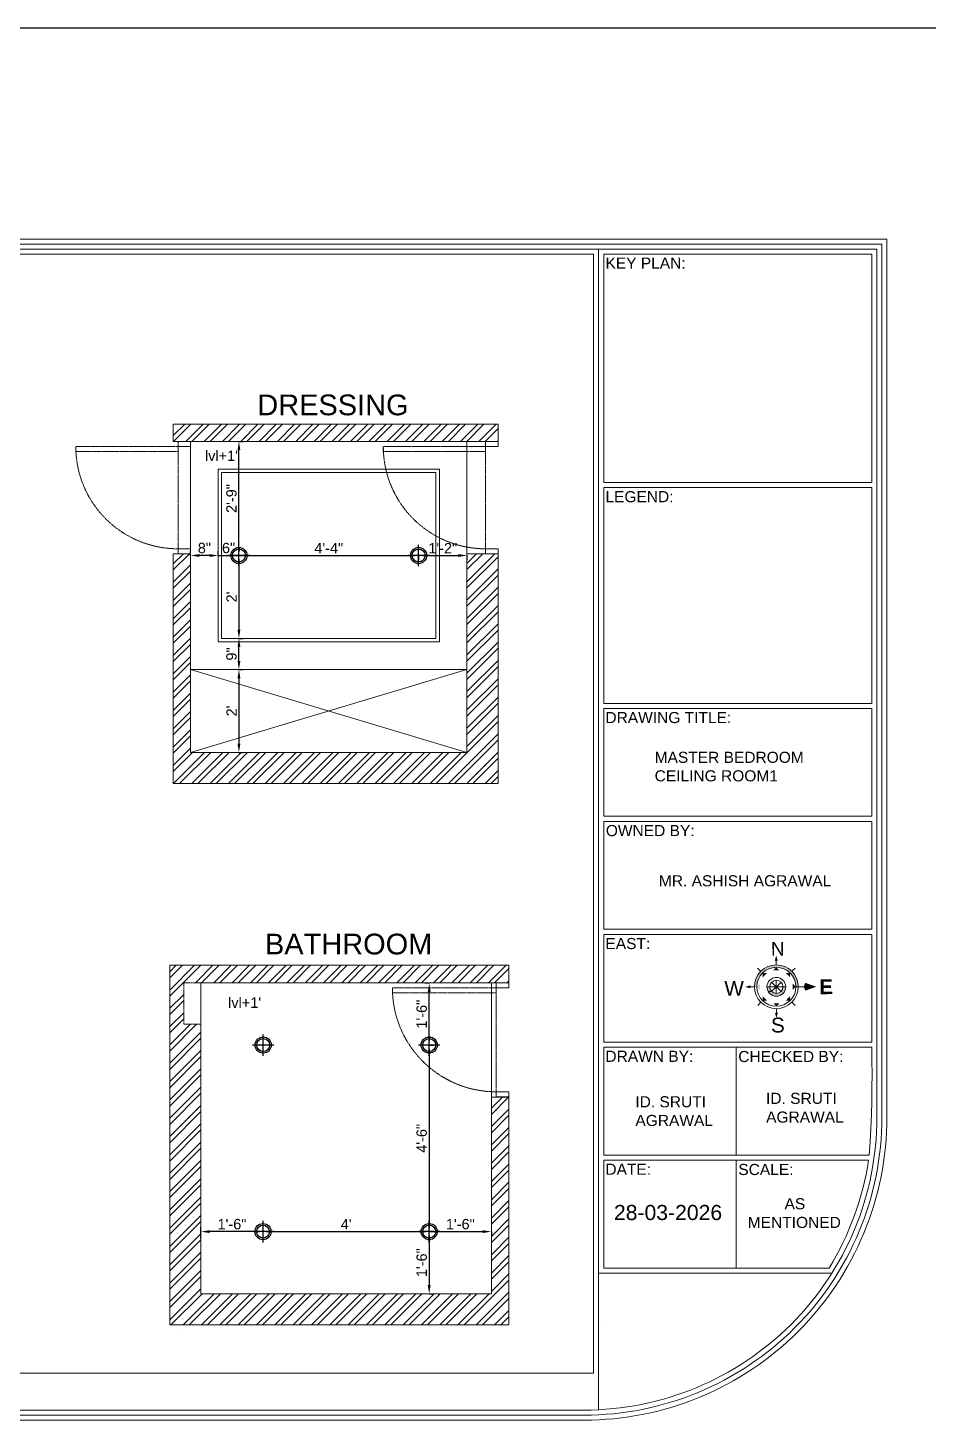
# Model space of a CAD drawing. Header units: inches. Extents: x 213 to 17763, y -4830 to 1802.
# Drawn here: x 11268.3 to 11528.9, y -3649 to -3246 of the extents above; entities that cross this region are included whole.
import ezdxf

# ---------------------------------------------------------------- set-up
doc = ezdxf.new("R2010")
doc.units = ezdxf.units.IN
doc.header["$MEASUREMENT"] = 0
for name, pattern in [('ACAD_ISO02W100', [15, 12, -3]), ('AUDIT_D_060311083008-3', [0]), ('Center23.23', [1.798, 1, -0.043, 0.712, -0.043]), ('DASHED2', [0.375, 0.25, -0.125]), ('HIDDEN', [0.375, 0.25, -0.125])]:
    doc.linetypes.add(name, pattern=pattern)
for name, color, linetype in [('.', 30, 'Continuous'), ('A-DOOR', 251, 'AUDIT_D_060311083008-3'), ('A-Door-Frame', 1, 'Continuous'), ('A-Door-Swing', 8, 'HIDDEN'), ('PDF2_0', 7, 'Continuous'), ('PDF2_MK. FURNITURE', 7, 'Continuous'), ('PDF2_MK. HATCH', 7, 'Continuous'), ('PDF2_Text', 1, 'Continuous'), ('PDF3_Text', 1, 'Continuous'), ('zas_Inferred_dashed_lines', 7, 'Continuous')]:
    doc.layers.add(name, color=color, linetype=linetype)
doc.layers.add('PDF2_MK. KITCHEN ESSENTAILS', color=7, linetype='Continuous', true_color=0x767676)
doc.layers.add('PDF3_0', color=7, linetype='Continuous', true_color=0x929498)
doc.layers.add('ROD', color=7, linetype='Continuous', lineweight=9)
doc.styles.add('PDF Arial', font='arial.ttf')
doc.styles.get("Standard").update_dxf_attribs({"font": 'arial.ttf'})
doc.dimstyles.new('ISO-25', dxfattribs={"dimtxt": 4.5, "dimasz": 2.5, "dimexe": 1.25, "dimexo": 0.625, "dimtad": 1, "dimdec": 0, "dimlunit": 4, "dimtxsty": 'Standard', "dimcen": 2.5, "dimadec": 0, "dimazin": 0, "dimtfac": 1, "dimtdec": 0, "dimtmove": 0, "dimatfit": 3, "dimfxl": 1, "dimarcsym": 0})

# ---------------------------------------------------------------- blocks, each defined once
blk = doc.blocks.new('*U34')
at = {"layer": 'A-Door-Frame', "lineweight": 5}
for p, q in [((0, -100), (0, 0)), ((900, -100), (900, 0))]:
    blk.add_line(p, q, dxfattribs=at)
for points in [[(0, -100), (40, -100), (40, 0), (0, 0)], [(900, -100), (860, -100), (860, 0), (900, 0)]]:
    blk.add_lwpolyline(points, dxfattribs=at)
at = {"layer": 'A-Door-Swing', "linetype": 'DASHED2', "lineweight": 5}
blk.add_line((47, 0), (867, 0), dxfattribs=at)
blk.add_lwpolyline([(40, 0), (40, 820), (80, 820), (80, 0)], close=True, dxfattribs=at)
blk.add_arc((40, 0), 820, 360, 90, dxfattribs=at)
blk = doc.blocks.new('*D978')
at = {"color": 0, "linetype": 'ACAD_ISO02W100', "lineweight": -2, "transparency": 16777216}
for p, q in [((11384.51, -3522.54), (11383.26, -3522.54)), ((11384.51, -3540.42), (11385.76, -3540.42))]:
    blk.add_line(p, q, dxfattribs=at)
at = {"color": 0, "linetype": 'AUDIT_D_060311083008-3', "lineweight": -2, "transparency": 16777216}
blk.add_line((11384.51, -3537.92), (11384.51, -3525.04), dxfattribs=at)
at = {"color": 0, "transparency": 16777216}
for points in [[(11384.09, -3525.04), (11384.93, -3525.04), (11384.51, -3522.54)], [(11384.09, -3537.92), (11384.93, -3537.92), (11384.51, -3540.42)]]:
    blk.add_solid(points, dxfattribs=at)
at = {"layer": 'Defpoints', "color": 0, "transparency": 16777216}
for p in [(11384.51, -3522.54), (11384.88, -3522.54), (11384.51, -3540.42)]:
    blk.add_point(p, dxfattribs=at)
at = {"color": 0, "lineweight": 5, "transparency": 16777216, "insert": (11382.35, -3531.48), "char_height": 3, "attachment_point": 5, "rotation": 90}
blk.add_mtext('1\'-6"', dxfattribs=at)
blk = doc.blocks.new('*D979')
at = {"color": 0, "linetype": 'ACAD_ISO02W100', "lineweight": -2, "transparency": 16777216}
for p, q in [((11318.46, -3596.42), (11318.46, -3593.17)), ((11336.41, -3596.42), (11336.41, -3593.17))]:
    blk.add_line(p, q, dxfattribs=at)
at = {"color": 0, "linetype": 'AUDIT_D_060311083008-3', "lineweight": -2, "transparency": 16777216}
blk.add_line((11333.91, -3594.42), (11320.96, -3594.42), dxfattribs=at)
at = {"color": 0, "transparency": 16777216}
for points in [[(11320.96, -3594.01), (11320.96, -3594.84), (11318.46, -3594.42)], [(11333.91, -3594.01), (11333.91, -3594.84), (11336.41, -3594.42)]]:
    blk.add_solid(points, dxfattribs=at)
at = {"layer": 'Defpoints', "color": 0, "transparency": 16777216}
for p in [(11318.46, -3594.42), (11318.46, -3601.99), (11336.41, -3601.99)]:
    blk.add_point(p, dxfattribs=at)
at = {"color": 0, "lineweight": 5, "transparency": 16777216, "insert": (11327.43, -3592.27), "char_height": 3, "attachment_point": 5}
blk.add_mtext('1\'-6"', dxfattribs=at)
blk = doc.blocks.new('*D981')
at = {"color": 0, "linetype": 'ACAD_ISO02W100', "lineweight": -2, "transparency": 16777216}
for p, q in [((11336.41, -3596.42), (11336.41, -3593.17)), ((11384.51, -3594.42), (11384.51, -3593.17))]:
    blk.add_line(p, q, dxfattribs=at)
at = {"color": 0, "linetype": 'AUDIT_D_060311083008-3', "lineweight": -2, "transparency": 16777216}
blk.add_line((11338.91, -3594.42), (11382.01, -3594.42), dxfattribs=at)
at = {"color": 0, "transparency": 16777216}
for points in [[(11338.91, -3594.01), (11338.91, -3594.84), (11336.41, -3594.42)], [(11382.01, -3594.01), (11382.01, -3594.84), (11384.51, -3594.42)]]:
    blk.add_solid(points, dxfattribs=at)
at = {"layer": 'Defpoints', "color": 0, "transparency": 16777216}
for p in [(11384.51, -3594.42), (11384.51, -3594.42), (11336.41, -3601.99)]:
    blk.add_point(p, dxfattribs=at)
at = {"color": 0, "lineweight": 5, "transparency": 16777216, "insert": (11360.46, -3592.3), "char_height": 3, "attachment_point": 5}
blk.add_mtext("4'", dxfattribs=at)
blk = doc.blocks.new('*D982')
at = {"color": 0, "linetype": 'ACAD_ISO02W100', "lineweight": -2, "transparency": 16777216}
for p, q in [((11384.51, -3594.42), (11384.51, -3593.17)), ((11402.51, -3594.42), (11402.51, -3595.67))]:
    blk.add_line(p, q, dxfattribs=at)
at = {"color": 0, "linetype": 'AUDIT_D_060311083008-3', "lineweight": -2, "transparency": 16777216}
blk.add_line((11387.01, -3594.42), (11400.01, -3594.42), dxfattribs=at)
at = {"color": 0, "transparency": 16777216}
for points in [[(11387.01, -3594.01), (11387.01, -3594.84), (11384.51, -3594.42)], [(11400.01, -3594.01), (11400.01, -3594.84), (11402.51, -3594.42)]]:
    blk.add_solid(points, dxfattribs=at)
at = {"layer": 'Defpoints', "color": 0, "transparency": 16777216}
for p in [(11384.51, -3594.42), (11402.51, -3594.3), (11402.51, -3594.42)]:
    blk.add_point(p, dxfattribs=at)
at = {"color": 0, "lineweight": 5, "transparency": 16777216, "insert": (11393.51, -3592.27), "char_height": 3, "attachment_point": 5}
blk.add_mtext('1\'-6"', dxfattribs=at)
blk = doc.blocks.new('*D980')
at = {"color": 0, "linetype": 'ACAD_ISO02W100', "lineweight": -2, "transparency": 16777216}
for p, q in [((11384.51, -3540.42), (11383.26, -3540.42)), ((11384.51, -3594.42), (11385.76, -3594.42))]:
    blk.add_line(p, q, dxfattribs=at)
at = {"color": 0, "linetype": 'AUDIT_D_060311083008-3', "lineweight": -2, "transparency": 16777216}
blk.add_line((11384.51, -3542.92), (11384.51, -3591.92), dxfattribs=at)
at = {"color": 0, "transparency": 16777216}
for points in [[(11384.09, -3542.92), (11384.93, -3542.92), (11384.51, -3540.42)], [(11384.09, -3591.92), (11384.93, -3591.92), (11384.51, -3594.42)]]:
    blk.add_solid(points, dxfattribs=at)
at = {"layer": 'Defpoints', "color": 0, "transparency": 16777216}
for p in [(11384.51, -3540.42), (11384.51, -3594.42), (11384.51, -3594.42)]:
    blk.add_point(p, dxfattribs=at)
at = {"color": 0, "lineweight": 5, "transparency": 16777216, "insert": (11382.35, -3567.42), "char_height": 3, "attachment_point": 5, "rotation": 90}
blk.add_mtext('4\'-6"', dxfattribs=at)
blk = doc.blocks.new('*D983')
at = {"color": 0, "linetype": 'ACAD_ISO02W100', "lineweight": -2, "transparency": 16777216}
for p, q in [((11384.51, -3594.42), (11385.76, -3594.42)), ((11384.51, -3612.42), (11385.76, -3612.42))]:
    blk.add_line(p, q, dxfattribs=at)
at = {"color": 0, "linetype": 'AUDIT_D_060311083008-3', "lineweight": -2, "transparency": 16777216}
blk.add_line((11384.51, -3596.92), (11384.51, -3609.92), dxfattribs=at)
at = {"color": 0, "transparency": 16777216}
for points in [[(11384.09, -3596.92), (11384.93, -3596.92), (11384.51, -3594.42)], [(11384.09, -3609.92), (11384.93, -3609.92), (11384.51, -3612.42)]]:
    blk.add_solid(points, dxfattribs=at)
at = {"layer": 'Defpoints', "color": 0, "transparency": 16777216}
for p in [(11384.51, -3594.42), (11384.51, -3612.42), (11384.51, -3612.42)]:
    blk.add_point(p, dxfattribs=at)
at = {"color": 0, "lineweight": 5, "transparency": 16777216, "insert": (11382.35, -3603.42), "char_height": 3, "attachment_point": 5, "rotation": 90}
blk.add_mtext('1\'-6"', dxfattribs=at)
blk = doc.blocks.new('*D1006')
at = {"color": 0, "linetype": 'ACAD_ISO02W100', "lineweight": -2, "transparency": 16777216}
for p, q in [((11329.44, -3398.73), (11330.69, -3398.73)), ((11329.44, -3422.73), (11330.69, -3422.73))]:
    blk.add_line(p, q, dxfattribs=at)
at = {"color": 0, "linetype": 'AUDIT_D_060311083008-3', "lineweight": -2, "transparency": 16777216}
blk.add_line((11329.44, -3401.23), (11329.44, -3420.23), dxfattribs=at)
at = {"color": 0, "transparency": 16777216}
for points in [[(11329.03, -3401.23), (11329.86, -3401.23), (11329.44, -3398.73)], [(11329.03, -3420.23), (11329.86, -3420.23), (11329.44, -3422.73)]]:
    blk.add_solid(points, dxfattribs=at)
at = {"layer": 'Defpoints', "color": 0, "transparency": 16777216}
for p in [(11329.44, -3398.73), (11329.44, -3422.73), (11329.44, -3422.73)]:
    blk.add_point(p, dxfattribs=at)
at = {"color": 0, "lineweight": 5, "transparency": 16777216, "insert": (11327.31, -3410.73), "char_height": 3, "attachment_point": 5, "rotation": 90}
blk.add_mtext("2'", dxfattribs=at)
blk = doc.blocks.new('*D1007')
at = {"color": 0, "linetype": 'ACAD_ISO02W100', "lineweight": -2, "transparency": 16777216}
for p, q in [((11329.44, -3431.73), (11330.69, -3431.73)), ((11329.44, -3455.73), (11330.69, -3455.73))]:
    blk.add_line(p, q, dxfattribs=at)
at = {"color": 0, "linetype": 'AUDIT_D_060311083008-3', "lineweight": -2, "transparency": 16777216}
blk.add_line((11329.44, -3434.23), (11329.44, -3453.23), dxfattribs=at)
at = {"color": 0, "transparency": 16777216}
for points in [[(11329.03, -3434.23), (11329.86, -3434.23), (11329.44, -3431.73)], [(11329.03, -3453.23), (11329.86, -3453.23), (11329.44, -3455.73)]]:
    blk.add_solid(points, dxfattribs=at)
at = {"layer": 'Defpoints', "color": 0, "transparency": 16777216}
for p in [(11329.44, -3431.73), (11329.44, -3455.73), (11329.44, -3455.73)]:
    blk.add_point(p, dxfattribs=at)
at = {"color": 0, "lineweight": 5, "transparency": 16777216, "insert": (11327.31, -3443.73), "char_height": 3, "attachment_point": 5, "rotation": 90}
blk.add_mtext("2'", dxfattribs=at)
blk = doc.blocks.new('*D1008')
at = {"color": 0, "linetype": 'ACAD_ISO02W100', "lineweight": -2, "transparency": 16777216}
for p, q in [((11329.44, -3365.73), (11330.69, -3365.73)), ((11329.44, -3398.73), (11330.69, -3398.73))]:
    blk.add_line(p, q, dxfattribs=at)
at = {"color": 0, "linetype": 'AUDIT_D_060311083008-3', "lineweight": -2, "transparency": 16777216}
blk.add_line((11329.44, -3396.23), (11329.44, -3368.23), dxfattribs=at)
at = {"color": 0, "transparency": 16777216}
for points in [[(11329.03, -3368.23), (11329.86, -3368.23), (11329.44, -3365.73)], [(11329.03, -3396.23), (11329.86, -3396.23), (11329.44, -3398.73)]]:
    blk.add_solid(points, dxfattribs=at)
at = {"layer": 'Defpoints', "color": 0, "transparency": 16777216}
for p in [(11329.44, -3365.73), (11329.44, -3365.73), (11329.44, -3398.73)]:
    blk.add_point(p, dxfattribs=at)
at = {"color": 0, "lineweight": 5, "transparency": 16777216, "insert": (11327.29, -3382.23), "char_height": 3, "attachment_point": 5, "rotation": 90}
blk.add_mtext('2\'-9"', dxfattribs=at)
blk = doc.blocks.new('*D1009')
at = {"color": 0, "linetype": 'ACAD_ISO02W100', "lineweight": -2, "transparency": 16777216}
for p, q in [((11329.44, -3398.73), (11329.44, -3397.48)), ((11381.44, -3398.73), (11381.44, -3397.48))]:
    blk.add_line(p, q, dxfattribs=at)
at = {"color": 0, "linetype": 'AUDIT_D_060311083008-3', "lineweight": -2, "transparency": 16777216}
blk.add_line((11331.94, -3398.73), (11378.94, -3398.73), dxfattribs=at)
at = {"color": 0, "transparency": 16777216}
for points in [[(11331.94, -3398.31), (11331.94, -3399.14), (11329.44, -3398.73)], [(11378.94, -3398.31), (11378.94, -3399.14), (11381.44, -3398.73)]]:
    blk.add_solid(points, dxfattribs=at)
at = {"layer": 'Defpoints', "color": 0, "transparency": 16777216}
for p in [(11329.44, -3398.73), (11381.44, -3398.73), (11381.44, -3398.73)]:
    blk.add_point(p, dxfattribs=at)
at = {"color": 0, "lineweight": 5, "transparency": 16777216, "insert": (11355.44, -3396.6), "char_height": 3, "attachment_point": 5}
blk.add_mtext('4\'-4"', dxfattribs=at)
blk = doc.blocks.new('*D1010')
at = {"color": 0, "linetype": 'ACAD_ISO02W100', "lineweight": -2, "transparency": 16777216}
for p, q in [((11381.44, -3398.73), (11381.44, -3399.98)), ((11395.44, -3398.73), (11395.44, -3399.98))]:
    blk.add_line(p, q, dxfattribs=at)
at = {"color": 0, "linetype": 'AUDIT_D_060311083008-3', "lineweight": -2, "transparency": 16777216}
blk.add_line((11383.94, -3398.73), (11392.94, -3398.73), dxfattribs=at)
at = {"color": 0, "transparency": 16777216}
for points in [[(11383.94, -3398.31), (11383.94, -3399.14), (11381.44, -3398.73)], [(11392.94, -3398.31), (11392.94, -3399.14), (11395.44, -3398.73)]]:
    blk.add_solid(points, dxfattribs=at)
at = {"layer": 'Defpoints', "color": 0, "transparency": 16777216}
for p in [(11381.44, -3398.73), (11395.44, -3398.73), (11395.44, -3398.73)]:
    blk.add_point(p, dxfattribs=at)
at = {"color": 0, "lineweight": 5, "transparency": 16777216, "insert": (11388.44, -3396.6), "char_height": 3, "attachment_point": 5}
blk.add_mtext('1\'-2"', dxfattribs=at)
blk = doc.blocks.new('*D1110')
at = {"color": 0, "linetype": 'ACAD_ISO02W100', "lineweight": -2, "transparency": 16777216}
for p, q in [((11329.44, -3422.73), (11330.69, -3422.73)), ((11329.44, -3431.73), (11330.69, -3431.73))]:
    blk.add_line(p, q, dxfattribs=at)
at = {"color": 0, "linetype": 'AUDIT_D_060311083008-3', "lineweight": -2, "transparency": 16777216}
blk.add_line((11329.44, -3429.23), (11329.44, -3425.23), dxfattribs=at)
at = {"color": 0, "transparency": 16777216}
for points in [[(11329.03, -3425.23), (11329.86, -3425.23), (11329.44, -3422.73)], [(11329.03, -3429.23), (11329.86, -3429.23), (11329.44, -3431.73)]]:
    blk.add_solid(points, dxfattribs=at)
at = {"layer": 'Defpoints', "color": 0, "transparency": 16777216}
for p in [(11329.44, -3422.73), (11329.44, -3422.73), (11329.44, -3431.73)]:
    blk.add_point(p, dxfattribs=at)
at = {"color": 0, "lineweight": 5, "transparency": 16777216, "insert": (11327.29, -3427.23), "char_height": 3, "attachment_point": 5, "rotation": 90}
blk.add_mtext('9"', dxfattribs=at)
blk = doc.blocks.new('34')
at = {"color": 152, "true_color": 0x2776bb}
for p, q in [((4478.71, 1802.02), (4472.5, 1802.02)), ((4475.6, 1798.91), (4475.6, 1805.12))]:
    blk.add_line(p, q, dxfattribs=at)
for radius in [2.34, 1.87]:
    blk.add_circle((4475.6, 1802.02), radius, dxfattribs=at)
blk = doc.blocks.new('*D1306')
at = {"color": 0, "linetype": 'ACAD_ISO02W100', "lineweight": -2, "transparency": 16777216}
for p, q in [((11315.44, -3398.73), (11315.44, -3397.48)), ((11323.44, -3398.73), (11323.44, -3397.48))]:
    blk.add_line(p, q, dxfattribs=at)
at = {"color": 0, "linetype": 'AUDIT_D_060311083008-3', "lineweight": -2, "transparency": 16777216}
blk.add_line((11320.94, -3398.73), (11317.94, -3398.73), dxfattribs=at)
at = {"color": 0, "transparency": 16777216}
for points in [[(11317.94, -3398.31), (11317.94, -3399.14), (11315.44, -3398.73)], [(11320.94, -3398.31), (11320.94, -3399.14), (11323.44, -3398.73)]]:
    blk.add_solid(points, dxfattribs=at)
at = {"layer": 'Defpoints', "color": 0, "transparency": 16777216}
for p in [(11315.44, -3398.73), (11315.44, -3398.73), (11323.44, -3398.73)]:
    blk.add_point(p, dxfattribs=at)
at = {"color": 0, "lineweight": 5, "transparency": 16777216, "insert": (11319.44, -3396.57), "char_height": 3, "attachment_point": 5}
blk.add_mtext('8"', dxfattribs=at)
blk = doc.blocks.new('*D1307')
at = {"color": 0, "linetype": 'AUDIT_D_060311083008-3', "lineweight": -2, "transparency": 16777216}
for p, q in [((11320.94, -3398.73), (11318.44, -3398.73)), ((11323.44, -3398.73), (11329.44, -3398.73)), ((11331.94, -3398.73), (11334.44, -3398.73))]:
    blk.add_line(p, q, dxfattribs=at)
at = {"color": 0, "linetype": 'ACAD_ISO02W100', "lineweight": -2, "transparency": 16777216}
for p, q in [((11323.44, -3398.73), (11323.44, -3397.48)), ((11329.44, -3398.73), (11329.44, -3397.48))]:
    blk.add_line(p, q, dxfattribs=at)
at = {"color": 0, "transparency": 16777216}
for points in [[(11320.94, -3398.31), (11320.94, -3399.14), (11323.44, -3398.73)], [(11331.94, -3398.31), (11331.94, -3399.14), (11329.44, -3398.73)]]:
    blk.add_solid(points, dxfattribs=at)
at = {"layer": 'Defpoints', "color": 0, "transparency": 16777216}
for p in [(11323.44, -3398.73), (11329.44, -3398.73), (11329.44, -3398.73)]:
    blk.add_point(p, dxfattribs=at)
at = {"color": 0, "lineweight": 5, "transparency": 16777216, "insert": (11326.44, -3396.57), "char_height": 3, "attachment_point": 5}
blk.add_mtext('6"', dxfattribs=at)

msp = doc.modelspace()

# ---------------------------------------------------------------- hatches: boundary and pattern name
at = {"layer": '.', "lineweight": 5}
h = msp.add_hatch(dxfattribs=at)
h.set_pattern_fill('ANSI32', color=1, scale=10)
h.set_pattern_definition([(45, (6697.7483, -2837.8235), (-2.6516504, 2.6516504), []), (45, (6699.516, -2837.8235), (-2.6516504, 2.6516504), [])])
h.paths.add_polyline_path([(11315.44, -3431.73), (11315.44, -3398.23), (11311.83, -3398.23), (11310.44, -3398.23), (11310.44, -3464.73), (11404.44, -3464.73), (11404.44, -3455.73), (11404.44, -3398.23), (11400.83, -3398.23), (11395.44, -3398.23), (11395.44, -3455.73), (11315.44, -3455.73)])
h.paths.add_polyline_path([(11404.44, -3360.73), (11310.44, -3360.73), (11310.44, -3365.73), (11404.44, -3365.73)])
at = {"layer": '.', "lineweight": 5, "true_color": 0xed1f24}
h = msp.add_hatch(dxfattribs=at)
h.set_pattern_fill('ANSI32', color=240, scale=10)
h.set_pattern_definition([(45, (6859.509, -2994.639), (-2.6516504, 2.6516504), []), (45, (6861.2767, -2994.639), (-2.6516504, 2.6516504), [])])
h.paths.add_polyline_path([(11318.46, -3552.45), (11318.46, -3534.42), (11313.46, -3534.42), (11313.46, -3522.42), (11318.46, -3522.42), (11407.59, -3522.42), (11407.59, -3517.34), (11309.46, -3517.34), (11309.46, -3621.42), (11407.59, -3621.42), (11407.59, -3555.52), (11402.51, -3555.52), (11402.51, -3612.42), (11318.46, -3612.42)])
at = {"layer": 'PDF2_0', "lineweight": 5, "transparency": 33554559}
h = msp.add_hatch(color=256, dxfattribs=at)
h.paths.add_polyline_path([(11479.33, -3523.58), (11480.24, -3524.48), (11480.24, -3522.68)])
h.paths.add_polyline_path([(11485.51, -3517.24), (11484.96, -3517.23), (11484.46, -3517.24), (11484.4, -3517.26), (11483.9, -3517.32), (11483.85, -3517.33), (11483.35, -3517.44), (11483.32, -3517.45), (11482.83, -3517.6), (11482.79, -3517.61), (11482.32, -3517.82), (11482.28, -3517.83), (11482.1, -3517.92), (11482.06, -3517.94), (11482.06, -3517.95), (11481.8, -3518.09), (11481.71, -3518.13), (11481.44, -3518.3), (11481.33, -3518.38), (11481.15, -3518.52), (11480.89, -3518.72), (11480.83, -3518.77), (11480.52, -3519.07), (11480.48, -3519.1), (11480.2, -3519.4), (11480.11, -3519.5), (11479.91, -3519.77), (11479.77, -3519.94), (11479.63, -3520.17), (11479.48, -3520.41), (11479.38, -3520.61), (11479.22, -3520.9), (11479.16, -3521.06), (11479.02, -3521.41), (11478.98, -3521.53), (11478.85, -3521.94), (11478.83, -3522.03), (11478.74, -3522.48), (11478.72, -3522.54), (11478.66, -3523.03), (11478.66, -3523.06), (11478.64, -3523.58), (11479.33, -3523.58), (11479.36, -3523.06), (11479.36, -3523.03), (11479.42, -3522.54), (11479.44, -3522.48), (11479.54, -3522.03), (11479.58, -3521.94), (11479.71, -3521.53), (11479.76, -3521.41), (11479.92, -3521.06), (11480, -3520.9), (11480.17, -3520.61), (11480.31, -3520.41), (11480.47, -3520.17), (11480.65, -3519.94), (11480.8, -3519.77), (11481.16, -3519.4), (11481.53, -3519.1), (11481.56, -3519.07), (11481.99, -3518.77), (11482.09, -3518.72), (11482.45, -3518.52), (11482.76, -3518.38), (11482.93, -3518.3), (11483.42, -3518.13), (11483.65, -3518.09), (11483.93, -3518.02), (11484.44, -3517.95), (11484.5, -3517.94), (11484.96, -3517.92), (11485.49, -3517.94), (11486, -3518.01), (11486.23, -3518.07), (11486.51, -3518.13), (11487, -3518.29), (11487.16, -3518.37), (11487.48, -3518.5), (11487.83, -3518.69), (11487.94, -3518.76), (11488.36, -3519.05), (11488.39, -3519.07), (11488.76, -3519.39), (11488.86, -3519.47), (11489.14, -3519.75), (11489.28, -3519.91), (11489.47, -3520.16), (11489.63, -3520.38), (11489.76, -3520.58), (11489.93, -3520.88), (11490.02, -3521.03), (11490.18, -3521.39), (11490.24, -3521.51), (11490.37, -3521.91), (11490.51, -3522.45), (11490.52, -3522.51), (11490.59, -3523), (11490.59, -3523.03), (11490.62, -3523.54), (11490.62, -3523.56), (11491.31, -3523.54), (11491.29, -3523.03), (11491.29, -3523), (11491.22, -3522.51), (11491.21, -3522.45), (11491.11, -3522.01), (11491.09, -3521.91), (11490.97, -3521.51), (11490.92, -3521.39), (11490.79, -3521.03), (11490.71, -3520.88), (11490.57, -3520.58), (11490.46, -3520.38), (11490.31, -3520.16), (11490.15, -3519.91), (11490.03, -3519.75), (11489.82, -3519.47), (11489.74, -3519.39), (11489.45, -3519.07), (11489.42, -3519.05), (11489.1, -3518.76), (11489.03, -3518.69), (11488.79, -3518.5), (11488.59, -3518.37), (11488.5, -3518.29), (11488.23, -3518.13), (11488.13, -3518.07), (11488.02, -3518.01), (11487.89, -3517.94), (11487.85, -3517.92), (11487.67, -3517.83), (11487.64, -3517.82), (11487.16, -3517.61), (11487.13, -3517.6), (11486.63, -3517.45), (11486.6, -3517.44), (11486.08, -3517.33), (11486.06, -3517.32), (11485.54, -3517.26)])
for points in [[(11484.96, -3515.89), (11485.41, -3516.11), (11484.95, -3514.53), (11484.5, -3516.11)], [(11477.3, -3523.58), (11477.52, -3523.13), (11475.95, -3523.59), (11477.53, -3524.03)], [(11487.68, -3523.56), (11486.89, -3523.56), (11486.86, -3523.86), (11486.85, -3523.91), (11486.8, -3524.15), (11486.75, -3524.26), (11486.68, -3524.43), (11486.58, -3524.59), (11486.53, -3524.69), (11486.34, -3524.91), (11486.34, -3524.92), (11486.11, -3525.12), (11485.95, -3525.21), (11485.85, -3525.27), (11485.57, -3525.38), (11485.28, -3525.46), (11485.04, -3525.48), (11484.97, -3525.48), (11484.68, -3525.46), (11484.39, -3525.38), (11484.11, -3525.27), (11484.02, -3525.22), (11483.85, -3525.12), (11483.62, -3524.92), (11483.43, -3524.69), (11483.38, -3524.6), (11483.27, -3524.43), (11483.2, -3524.27), (11483.16, -3524.16), (11483.09, -3523.87), (11483.06, -3523.57), (11482.27, -3523.57), (11482.28, -3523.87), (11482.29, -3523.92), (11482.34, -3524.16), (11482.36, -3524.27), (11482.42, -3524.43), (11482.48, -3524.6), (11482.51, -3524.69), (11482.64, -3524.92), (11482.76, -3525.12), (11482.83, -3525.22), (11482.88, -3525.27), (11482.98, -3525.38), (11483.04, -3525.46), (11483.06, -3525.48), (11483.32, -3525.71), (11483.33, -3525.71), (11483.62, -3525.91), (11483.62, -3525.92), (11483.94, -3526.07), (11483.95, -3526.07), (11484.27, -3526.18), (11484.28, -3526.19), (11484.62, -3526.25), (11484.63, -3526.25), (11484.99, -3526.27), (11485.32, -3526.25), (11485.34, -3526.25), (11485.67, -3526.19), (11485.68, -3526.18), (11486, -3526.07), (11486.02, -3526.07), (11486.33, -3525.92), (11486.34, -3525.91), (11486.62, -3525.71), (11486.63, -3525.71), (11486.89, -3525.48), (11486.9, -3525.48), (11486.91, -3525.46), (11486.97, -3525.38), (11487.08, -3525.27), (11487.13, -3525.21), (11487.19, -3525.12), (11487.33, -3524.92), (11487.33, -3524.91), (11487.48, -3524.59), (11487.53, -3524.43), (11487.59, -3524.26), (11487.62, -3524.15), (11487.67, -3523.91), (11487.67, -3523.86)], [(11496.51, -3523.53), (11493.34, -3522.41), (11492.89, -3523.54), (11493.34, -3524.68)], [(11485, -3531.24), (11484.55, -3531.01), (11485, -3532.6), (11485.45, -3531.01)]]:
    msp.add_hatch(color=256, dxfattribs=at).paths.add_polyline_path(points)

# ---------------------------------------------------------------- linework, layer by layer
msp.add_line((10883.5, -3246), (15562, -3246))
at = {"lineweight": 5}
for p, q in [((11310.44, -3365.73), (11310.44, -3360.73)), ((11404.44, -3455.73), (11404.44, -3464.73)), ((11309.46, -3621.42), (11309.46, -3517.34)), ((11309.46, -3517.34), (11407.59, -3517.34)), ((11407.59, -3522.42), (11407.59, -3517.34)), ((11318.46, -3522.42), (11407.59, -3522.42)), ((11318.46, -3552.45), (11318.46, -3534.42)), ((11318.46, -3612.42), (11318.46, -3552.45)), ((11402.51, -3612.42), (11402.51, -3555.52)), ((11407.59, -3555.52), (11402.51, -3555.52)), ((11407.59, -3621.42), (11407.59, -3555.52)), ((11309.46, -3621.42), (11407.59, -3621.42))]:
    msp.add_line(p, q, dxfattribs=at)
at = {"color": 254, "lineweight": 5}
for p, q in [((11315.44, -3431.73), (11395.44, -3455.73)), ((11395.44, -3431.73), (11315.44, -3455.73))]:
    msp.add_line(p, q, dxfattribs=at)
at = {"linetype": 'DASHED2', "lineweight": 5}
for p, q in [((11313.46, -3522.42), (11313.46, -3534.42)), ((11318.46, -3522.42), (11313.46, -3522.42)), ((11318.46, -3522.42), (11318.46, -3534.42)), ((11318.46, -3534.42), (11313.46, -3534.42))]:
    msp.add_line(p, q, dxfattribs=at)
at = {"lineweight": 5}
for points in [[(11395.44, -3365.73), (11315.44, -3365.73), (11315.44, -3431.73), (11395.44, -3431.73)], [(11318.46, -3522.42), (11402.51, -3522.42), (11402.51, -3612.42), (11318.46, -3612.42)]]:
    msp.add_lwpolyline(points, close=True, dxfattribs=at)
at = {"color": 40, "lineweight": 5, "true_color": 0xf8d731}
for points in [[(11387.44, -3373.73), (11323.44, -3373.73), (11323.44, -3423.73), (11387.44, -3423.73)], [(11386.44, -3374.73), (11324.44, -3374.73), (11324.44, -3422.73), (11386.44, -3422.73)]]:
    msp.add_lwpolyline(points, close=True, dxfattribs=at)
at = {"layer": 'PDF2_0', "lineweight": 5}
for points in [[(11429.31, -3648.99), (11034.83, -3648.99), (11034.83, -3307.13), (11516.97, -3307.13), (11516.97, -3561.33, -0.414214)], [(11500.22, -3605.01), (11435.01, -3605.01), (11435.01, -3573.77), (11511.66, -3573.77, -0.100864)]]:
    msp.add_lwpolyline(points, format="xyb", close=True, dxfattribs=at)
for points in [[(11429.31, -3647.54), (11036.28, -3647.54), (11036.28, -3308.58), (11515.52, -3308.58), (11515.52, -3561.33, -0.414214), (11429.31, -3647.54)], [(11429.31, -3646.08), (11037.74, -3646.08), (11037.74, -3310.04), (11514.06, -3310.04), (11514.06, -3561.33, -0.414214), (11429.31, -3646.08)]]:
    msp.add_lwpolyline(points, format="xyb", dxfattribs=at)
for points in [[(11039.2, -3311.5), (11432.09, -3311.5), (11432.09, -3635.42), (11039.2, -3635.42)], [(11435.01, -3311.5), (11512.59, -3311.5), (11512.59, -3377.58), (11435.01, -3377.58)], [(11435.01, -3379.04), (11512.59, -3379.04), (11512.59, -3441.52), (11435.01, -3441.52)], [(11435.01, -3442.98), (11512.59, -3442.98), (11512.59, -3474.21), (11435.01, -3474.21)], [(11435.01, -3475.68), (11512.59, -3475.68), (11512.59, -3506.91), (11435.01, -3506.91)], [(11435.01, -3508.38), (11512.59, -3508.38), (11512.59, -3539.61), (11435.01, -3539.61)], [(11512.59, -3541.07), (11435.01, -3541.07), (11435.01, -3572.31), (11511.86, -3572.31), (11512.12, -3568.41), (11512.31, -3564.51), (11512.47, -3560.6), (11512.59, -3556.71), (11512.65, -3552.79), (11512.68, -3548.88), (11512.65, -3544.99)]]:
    msp.add_lwpolyline(points, close=True, dxfattribs=at)
for points in [[(11484.96, -3517.23), (11484.96, -3515.89)], [(11480.48, -3519.1), (11479.53, -3518.15)], [(11484.97, -3521.64), (11484.97, -3525.48)], [(11489.45, -3519.07), (11490.4, -3518.12)], [(11478.64, -3523.58), (11477.3, -3523.58)], [(11482.27, -3523.57), (11483.06, -3523.57), (11486.89, -3523.56), (11487.68, -3523.56)], [(11483.62, -3524.92), (11482.64, -3524.92), (11483.62, -3524.92)], [(11486.33, -3522.2), (11483.62, -3524.92)], [(11486.34, -3524.92), (11483.62, -3522.22)], [(11491.31, -3523.54), (11490.62, -3523.56)], [(11492.65, -3523.54), (11491.31, -3523.54), (11492.89, -3523.54)], [(11480.5, -3528.05), (11479.57, -3529)], [(11484.99, -3529.9), (11485, -3531.24)], [(11489.47, -3528.04), (11490.42, -3528.98)], [(11473.33, -3541.07), (11473.33, -3572.31)], [(11473.33, -3573.77), (11473.33, -3605.01)], [(11433.55, -3606.47), (11501.03, -3606.47)]]:
    msp.add_lwpolyline(points, dxfattribs=at)
for centre, radius in [((11484.98, -3523.56), 6.34), ((11484.98, -3523.56), 5.65), ((11484.97, -3523.57), 2.71), ((11484.98, -3523.56), 1.92)]:
    msp.add_circle(centre, radius, dxfattribs=at)
for start, end in [(0, 1.759553279988484e-06), (269.9999982404467, 270)]:
    msp.add_arc((11429.3, -3561.33), 87.66, start, end, dxfattribs=at)
at = {"layer": 'PDF2_0', "lineweight": 5, "transparency": 33554559}
for points in [[(11484.96, -3517.92), (11484.06, -3518.83), (11485.86, -3518.82)], [(11480.98, -3519.58), (11480.98, -3520.86), (11482.26, -3519.58)], [(11488.96, -3519.56), (11487.68, -3519.57), (11488.96, -3520.84)], [(11490.62, -3523.56), (11489.71, -3522.65), (11489.71, -3524.46)], [(11480.99, -3527.56), (11482.27, -3527.56), (11480.99, -3526.28)], [(11484.99, -3529.21), (11485.89, -3528.31), (11484.09, -3528.31)], [(11488.98, -3527.54), (11488.97, -3526.27), (11487.7, -3527.55)]]:
    msp.add_solid(points, dxfattribs=at)
at = {"layer": 'PDF2_MK. FURNITURE', "lineweight": 5}
msp.add_lwpolyline([(11434.38, -3620.3), (11434.38, -3620.34)], dxfattribs=at)
at = {"layer": 'PDF2_MK. HATCH', "lineweight": 5}
msp.add_lwpolyline([(11433.55, -3310.04), (11433.55, -3645.97)], dxfattribs=at)
at = {"layer": 'PDF2_MK. KITCHEN ESSENTAILS', "lineweight": 5}
msp.add_lwpolyline([(11039.2, -3635.42), (11432.09, -3635.42), (11432.09, -3311.5), (11039.2, -3311.5)], close=True, dxfattribs=at)
at = {"layer": 'PDF3_0', "color": 7, "lineweight": 5}
msp.add_arc((11312.97, -3561.85), 61.89, 269.9999995148539, 270, dxfattribs=at)
at = {"layer": 'ROD', "lineweight": 5}
for p, q in [((11310.44, -3360.73), (11404.44, -3360.73)), ((11404.44, -3365.73), (11404.44, -3360.73)), ((11310.44, -3365.73), (11404.44, -3365.73)), ((11310.44, -3398.23), (11310.44, -3464.73)), ((11315.44, -3398.23), (11315.44, -3455.73)), ((11395.44, -3455.73), (11395.44, -3398.23)), ((11404.44, -3455.73), (11404.44, -3398.23)), ((11404.44, -3464.73), (11310.44, -3464.73))]:
    msp.add_line(p, q, dxfattribs=at)
at = {"layer": 'ROD', "color": 254, "lineweight": 5}
for p, q in [((11395.44, -3431.73), (11315.44, -3431.73)), ((11395.44, -3455.73), (11395.44, -3431.73))]:
    msp.add_line(p, q, dxfattribs=at)
at = {"layer": 'ROD', "color": 250, "lineweight": 5}
for p, q in [((11315.44, -3431.73), (11315.44, -3455.73)), ((11315.44, -3455.73), (11395.44, -3455.73))]:
    msp.add_line(p, q, dxfattribs=at)
at = {"layer": 'ROD', "lineweight": 5}
for points in [[(11315.44, -3398.23), (11310.44, -3398.23)], [(11404.44, -3398.23), (11395.44, -3398.23)]]:
    msp.add_lwpolyline(points, dxfattribs=at)
at = {"layer": 'zas_Inferred_dashed_lines', "color": 0, "linetype": 'Center23.23', "lineweight": 5, "ltscale": 117.984186}
msp.add_line((11402.51, -3612.42), (11318.46, -3612.42), dxfattribs=at)

# ---------------------------------------------------------------- block references
at = {"lineweight": 5}
for p in [(6853.84, -5200.74), (6905.84, -5200.74), (6860.86, -5342.44), (6908.91, -5342.44), (6860.81, -5396.44), (6908.91, -5396.44)]:
    msp.add_blockref('34', p, dxfattribs=at)
at = {"layer": 'A-DOOR', "lineweight": 5, "rotation": 90}
for p, xscale, yscale, zscale in [((11311.83, -3365.73), -0.03611111111109516, 0.03611111111109516, 0.03611111111109516), ((11400.83, -3365.73), -0.03611111111109516, 0.03611111111109516, 0.03611111111109516), ((11403.92, -3522.42), -0.03666666666666651, 0.03666666666666651, 0.03666666666666651)]:
    msp.add_blockref('*U34', p, dxfattribs=dict(at, xscale=xscale, yscale=yscale, zscale=zscale))

# ---------------------------------------------------------------- texts
at = {"layer": 'PDF2_Text', "color": 7, "lineweight": 5, "attachment_point": 7, "style": 'PDF Arial'}
for s, insert, char_height in [('KEY PLAN:', (11435.52, -3315.7), 3.214), ('LEGEND:', (11435.52, -3383.35), 3.214), ('DRAWING TITLE:', (11435.5, -3447.28), 3.2143), ('MASTER BEDROOM\\PCEILING ROOM1 ', (11449.75, -3464.15), 3.2143), ('OWNED BY:', (11435.63, -3480), 3.214), ('MR. ASHISH AGRAWAL', (11450.98, -3494.53), 3.2143), ('EAST:', (11435.51, -3512.69), 3.214), ('DRAWN BY:', (11435.5, -3545.28), 3.214), ('CHECKED BY:', (11473.95, -3545.39), 3.2143), ('ID. SRUTI', (11482, -3557.5), 3.214), ('ID. SRUTI', (11444.17, -3558.49), 3.214), ('AGRAWAL', (11444.19, -3563.9), 3.214), ('AGRAWAL', (11482.02, -3562.92), 3.214), ('DATE:', (11435.5, -3577.98), 3.214), ('SCALE:', (11473.97, -3578.09), 3.214), ('AS', (11487.35, -3588), 3.214), ('28-03-2026', (11437.97, -3591.14), 4.383), ('MENTIONED', (11476.7, -3593.41), 3.214)]:
    msp.add_mtext(s, dxfattribs=dict(at, insert=insert, char_height=char_height))
for s, insert, char_height, rotation in [('N', (11483.42, -3514.53), 3.91, 0.1759), ('W', (11469.92, -3526.16), 4.3, 0.1209), ('{\\fArial|b1|i0|c0|p34;\\C240;\\c2367469;E}', (11497.37, -3525.7), 4.3001, 0.1759), ('S', (11483.42, -3536.86), 4.3, 0.1759)]:
    msp.add_mtext(s, dxfattribs=dict(at, insert=insert, char_height=char_height, rotation=rotation))
at = {"layer": 'PDF3_Text', "lineweight": 5, "attachment_point": 7, "style": 'PDF Arial'}
for s, heights, insert, char_height in [('DRESSING', [1.71], (11334.76, -3358.22), 6), ("lvl+1'", [0], (11319.62, -3371.35), 3), ('BATHROOM', [0], (11336.98, -3514.27), 6), ("lvl+1'", [0], (11326.31, -3529.65), 3)]:
    msp.add_mtext_dynamic_manual_height_columns(s, width=114.7518, gutter_width=49.21, heights=heights, dxfattribs=dict(at, insert=insert, char_height=char_height))

# ---------------------------------------------------------------- dimensions: what is measured, and where the dimension line sits
at = {"lineweight": 5}
for base, p1, p2, picture, middle in [((11329.44, -3365.73), (11329.44, -3398.73), (11329.44, -3365.73), '*D1008', (11327.29, -3382.23)), ((11329.44, -3422.73), (11329.44, -3398.73), (11329.44, -3422.73), '*D1006', (11327.31, -3410.73)), ((11329.44, -3422.73), (11329.44, -3431.73), (11329.44, -3422.73), '*D1110', (11327.29, -3427.23)), ((11329.44, -3455.73), (11329.44, -3431.73), (11329.44, -3455.73), '*D1007', (11327.31, -3443.73)), ((11384.51, -3522.54), (11384.51, -3540.42), (11384.88, -3522.54), '*D978', (11382.35, -3531.48)), ((11384.51, -3594.42), (11384.51, -3540.42), (11384.51, -3594.42), '*D980', (11382.35, -3567.42)), ((11384.51, -3612.42), (11384.51, -3594.42), (11384.51, -3612.42), '*D983', (11382.35, -3603.42))]:
    dim = msp.add_linear_dim(base=base, p1=p1, p2=p2, angle=90, dimstyle='ISO-25', override={"dimtxt": 3, "dimtmove": 1, "dimfxl": 2, "dimfxlon": 1, "dimarcsym": 2}, dxfattribs=at)
    dim.commit()
    dim.dimension.update_dxf_attribs({"geometry": picture, "text_midpoint": middle})
for base, p1, p2, picture, middle in [((11315.44, -3398.73), (11323.44, -3398.73), (11315.44, -3398.73), '*D1306', (11319.44, -3396.57)), ((11329.44, -3398.73), (11323.44, -3398.73), (11329.44, -3398.73), '*D1307', (11326.44, -3396.57)), ((11381.44, -3398.73), (11329.44, -3398.73), (11381.44, -3398.73), '*D1009', (11355.44, -3396.6)), ((11395.44, -3398.73), (11381.44, -3398.73), (11395.44, -3398.73), '*D1010', (11388.44, -3396.6)), ((11318.46, -3594.42), (11336.41, -3601.99), (11318.46, -3601.99), '*D979', (11327.43, -3592.27)), ((11384.51, -3594.42), (11336.41, -3601.99), (11384.51, -3594.42), '*D981', (11360.46, -3592.3)), ((11402.51, -3594.42), (11384.51, -3594.42), (11402.51, -3594.3), '*D982', (11393.51, -3592.27))]:
    dim = msp.add_linear_dim(base=base, p1=p1, p2=p2, dimstyle='ISO-25', override={"dimtxt": 3, "dimtmove": 1, "dimfxl": 2, "dimfxlon": 1, "dimarcsym": 2}, dxfattribs=at)
    dim.commit()
    dim.dimension.update_dxf_attribs({"geometry": picture, "text_midpoint": middle})

doc.saveas('drawing.dxf')
